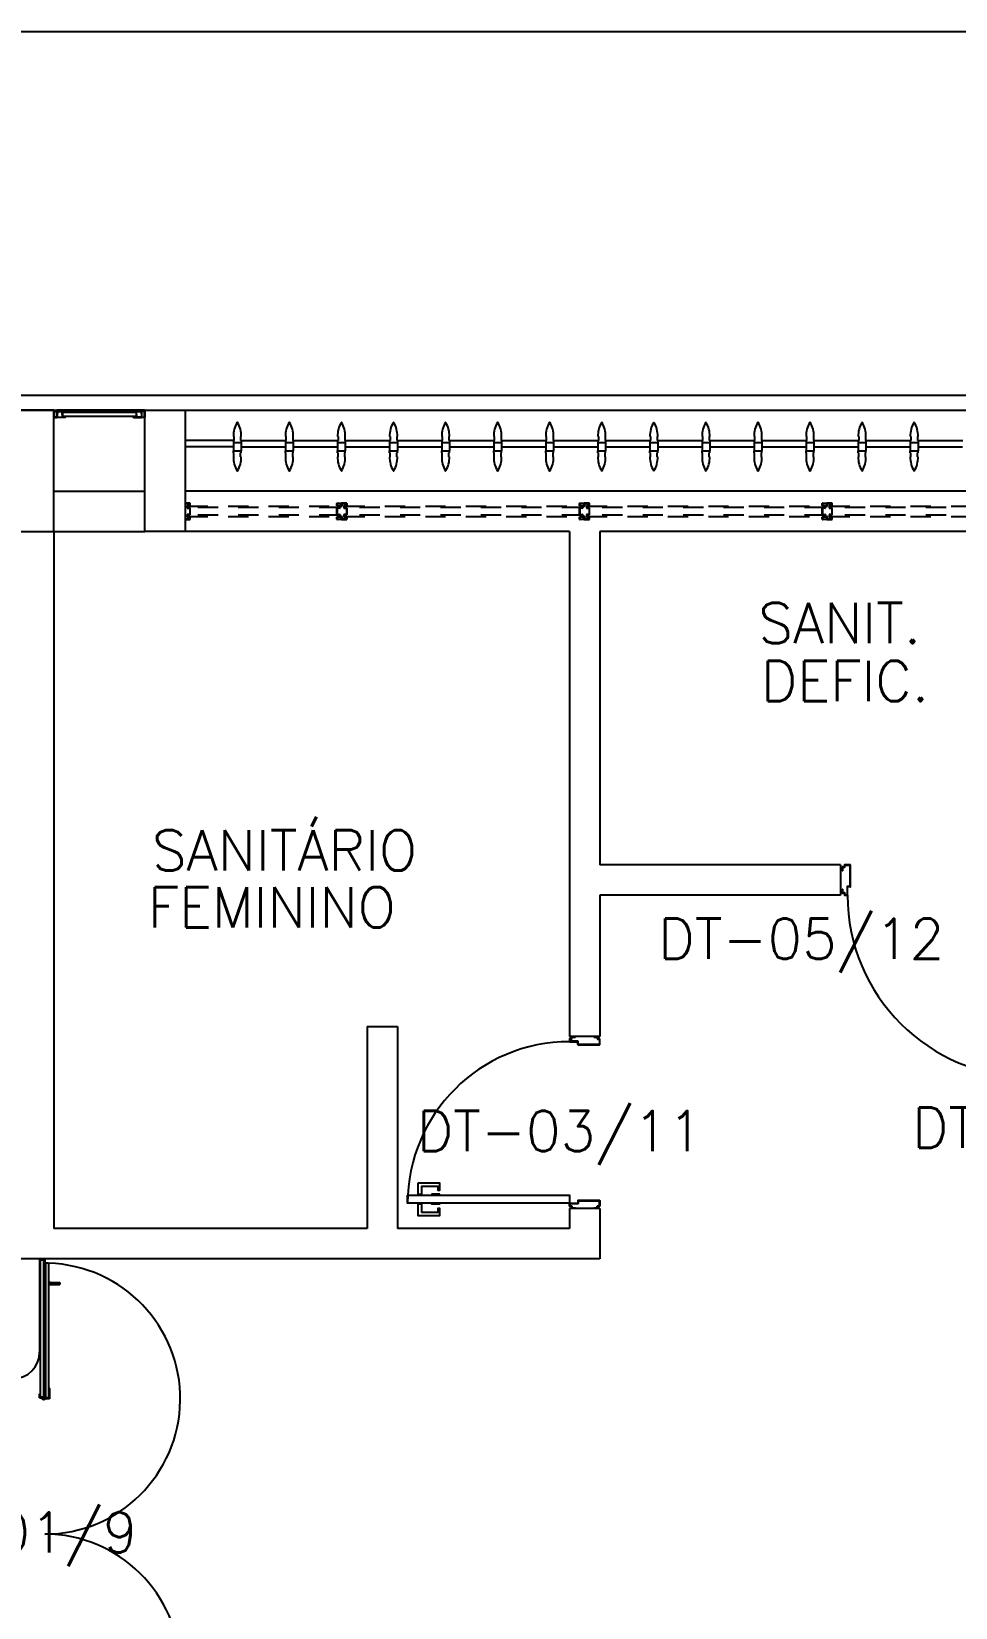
# Model space of a CAD drawing. Header units: millimetres. Extents: x 2686 to 2939, y 1294 to 1441.
# Drawn here: x 2803.56 to 2808.13, y 1342.65 to 1350.45 of the extents above; entities that cross this region are included whole.
import ezdxf

# ---------------------------------------------------------------- set-up
doc = ezdxf.new("R2010")
doc.units = ezdxf.units.MM
doc.linetypes.add('HIDDEN', pattern=[0.375, 0.25, -0.125])
for name, color, linetype in [('AR-ALV', 2, 'Continuous'), ('AR-BRISES', 1, 'Continuous'), ('AR-CALÇADA', 1, 'Continuous'), ('AR-CORRIMAO-V', 52, 'Continuous'), ('AR-ESQ', 1, 'Continuous'), ('AR-ESTC', 3, 'Continuous'), ('AR-PORTA', 1, 'Continuous'), ('AR-VIDRO', 2, 'Continuous'), ('BR-PAINEL', 1, 'Continuous'), ('BR-SUPORTE', 1, 'Continuous'), ('DT-ESQ-BAGUETE-C', 1, 'Continuous'), ('DT-ESQ-PERFIL CADEIRA-C', 2, 'Continuous'), ('DT-ESQ-PERFIL CADEIRA-V', 2, 'Continuous'), ('DT-ESQ-VENEZIANA-C', 1, 'Continuous'), ('DT-ESQ-VENEZIANA-V', 1, 'Continuous'), ('DT-ESQ-VIDRO-PROJ', 32, 'HIDDEN'), ('DT-TXTMOD', 1, 'Continuous'), ('ENDEREÇO', 2, 'Continuous'), ('ibio', 2, 'Continuous'), ('maçaneta', 1, 'Continuous'), ('montantes', 1, 'Continuous'), ('mov', 1, 'Continuous'), ('PLAT-CONG', 7, 'Continuous'), ('PM-PERFIL U-C', 2, 'Continuous'), ('PM-PUXADOR-V', 1, 'Continuous'), ('pm1', 2, 'Continuous'), ('pm2', 2, 'Continuous'), ('TEXTO', 2, 'Continuous')]:
    doc.layers.add(name, color=color, linetype=linetype)
doc.styles.add('S10', font='simplex.shx', dxfattribs={"height": 0.1})
doc.styles.add('UNB-100', font='simplex.shx', dxfattribs={"height": 0.2})
doc.styles.add('UNB1-100', font='simplex.shx', dxfattribs={"height": 0.2})

# ---------------------------------------------------------------- blocks, each defined once
blk = doc.blocks.new('EF59-P')
at = {"layer": 'DT-ESQ-VIDRO-PROJ', "ltscale": 0.1}
for points in [[(1.9625, -0.081), (1.9625, -0.075), (0.7875, -0.075), (0.7875, -0.081)], [(3.1625, -0.081), (3.1625, -0.075), (1.9875, -0.075), (1.9875, -0.081)], [(4.3625, -0.081), (4.3625, -0.075), (3.1875, -0.075), (3.1875, -0.081)], [(5.1375, -0.081), (5.1375, -0.075), (4.3875, -0.075), (4.3875, -0.081)], [(1.9625, -0.119), (1.9625, -0.125), (0.7875, -0.125), (0.7875, -0.119)], [(3.1625, -0.119), (3.1625, -0.125), (1.9875, -0.125), (1.9875, -0.119)], [(4.3625, -0.119), (4.3625, -0.125), (3.1875, -0.125), (3.1875, -0.119)], [(5.1375, -0.119), (5.1375, -0.125), (4.3875, -0.125), (4.3875, -0.119)]]:
    blk.add_lwpolyline(points, close=True, dxfattribs=at)
for points in [[(1.95, -0.1285), (1.95, -0.1385, 0.414214), (1.9515, -0.14), (1.9735, -0.14, 0.414214), (1.975, -0.1385), (1.975, -0.125), (1.9735, -0.125), (1.9735, -0.138, -0.414214), (1.973, -0.1385), (1.952, -0.1385, -0.414214), (1.9515, -0.138), (1.9515, -0.1285), (1.9645, -0.1285, 0.414214), (1.966, -0.127), (1.966, -0.117, 0.414214), (1.9645, -0.1155), (1.9515, -0.1155), (1.9515, -0.0845), (1.9645, -0.0845, 0.414214), (1.966, -0.083), (1.966, -0.073, 0.414214), (1.9645, -0.0715), (1.9515, -0.0715), (1.9515, -0.062, -0.414214), (1.952, -0.0615), (1.973, -0.0615, -0.414214), (1.9735, -0.062), (1.9735, -0.075), (1.975, -0.075), (1.975, -0.0615, 0.414214), (1.9735, -0.06), (1.9515, -0.06, 0.414214), (1.95, -0.0615), (1.95, -0.0715, 0.414214), (1.9515, -0.073), (1.9645, -0.073), (1.9645, -0.083), (1.9515, -0.083), (1.9515, -0.083, 0.414214), (1.95, -0.0845), (1.95, -0.1155, 0.414214), (1.9515, -0.117), (1.9515, -0.117), (1.9645, -0.117), (1.9645, -0.127), (1.9515, -0.127, 0.414214)], [(2, -0.1285), (2, -0.1385, -0.414214), (1.9985, -0.14), (1.9765, -0.14, -0.414214), (1.975, -0.1385), (1.975, -0.125), (1.9765, -0.125), (1.9765, -0.138, 0.414214), (1.977, -0.1385), (1.998, -0.1385, 0.414214), (1.9985, -0.138), (1.9985, -0.1285), (1.9855, -0.1285, -0.414214), (1.984, -0.127), (1.984, -0.117, -0.414214), (1.9855, -0.1155), (1.9985, -0.1155), (1.9985, -0.0845), (1.9855, -0.0845, -0.414214), (1.984, -0.083), (1.984, -0.073, -0.414214), (1.9855, -0.0715), (1.9985, -0.0715), (1.9985, -0.062, 0.414214), (1.998, -0.0615), (1.977, -0.0615, 0.414214), (1.9765, -0.062), (1.9765, -0.075), (1.975, -0.075), (1.975, -0.0615, -0.414214), (1.9765, -0.06), (1.9985, -0.06, -0.414214), (2, -0.0615), (2, -0.0715, -0.414214), (1.9985, -0.073), (1.9855, -0.073), (1.9855, -0.083), (1.9985, -0.083), (1.9985, -0.083, -0.414214), (2, -0.0845), (2, -0.1155, -0.414214), (1.9985, -0.117), (1.9985, -0.117), (1.9855, -0.117), (1.9855, -0.127), (1.9985, -0.127, -0.414214)], [(3.15, -0.1285), (3.15, -0.1385, 0.414214), (3.1515, -0.14), (3.1735, -0.14, 0.414214), (3.175, -0.1385), (3.175, -0.125), (3.1735, -0.125), (3.1735, -0.138, -0.414214), (3.173, -0.1385), (3.152, -0.1385, -0.414214), (3.1515, -0.138), (3.1515, -0.1285), (3.1645, -0.1285, 0.414214), (3.166, -0.127), (3.166, -0.117, 0.414214), (3.1645, -0.1155), (3.1515, -0.1155), (3.1515, -0.0845), (3.1645, -0.0845, 0.414214), (3.166, -0.083), (3.166, -0.073, 0.414214), (3.1645, -0.0715), (3.1515, -0.0715), (3.1515, -0.062, -0.414214), (3.152, -0.0615), (3.173, -0.0615, -0.414214), (3.1735, -0.062), (3.1735, -0.075), (3.175, -0.075), (3.175, -0.0615, 0.414214), (3.1735, -0.06), (3.1515, -0.06, 0.414214), (3.15, -0.0615), (3.15, -0.0715, 0.414214), (3.1515, -0.073), (3.1645, -0.073), (3.1645, -0.083), (3.1515, -0.083), (3.1515, -0.083, 0.414214), (3.15, -0.0845), (3.15, -0.1155, 0.414214), (3.1515, -0.117), (3.1515, -0.117), (3.1645, -0.117), (3.1645, -0.127), (3.1515, -0.127, 0.414214)], [(3.2, -0.1285), (3.2, -0.1385, -0.414214), (3.1985, -0.14), (3.1765, -0.14, -0.414214), (3.175, -0.1385), (3.175, -0.125), (3.1765, -0.125), (3.1765, -0.138, 0.414214), (3.177, -0.1385), (3.198, -0.1385, 0.414214), (3.1985, -0.138), (3.1985, -0.1285), (3.1855, -0.1285, -0.414214), (3.184, -0.127), (3.184, -0.117, -0.414214), (3.1855, -0.1155), (3.1985, -0.1155), (3.1985, -0.0845), (3.1855, -0.0845, -0.414214), (3.184, -0.083), (3.184, -0.073, -0.414214), (3.1855, -0.0715), (3.1985, -0.0715), (3.1985, -0.062, 0.414214), (3.198, -0.0615), (3.177, -0.0615, 0.414214), (3.1765, -0.062), (3.1765, -0.075), (3.175, -0.075), (3.175, -0.0615, -0.414214), (3.1765, -0.06), (3.1985, -0.06, -0.414214), (3.2, -0.0615), (3.2, -0.0715, -0.414214), (3.1985, -0.073), (3.1855, -0.073), (3.1855, -0.083), (3.1985, -0.083), (3.1985, -0.083, -0.414214), (3.2, -0.0845), (3.2, -0.1155, -0.414214), (3.1985, -0.117), (3.1985, -0.117), (3.1855, -0.117), (3.1855, -0.127), (3.1985, -0.127, -0.414214)], [(4.35, -0.1285), (4.35, -0.1385, 0.414214), (4.3515, -0.14), (4.3735, -0.14, 0.414214), (4.375, -0.1385), (4.375, -0.125), (4.3735, -0.125), (4.3735, -0.138, -0.414214), (4.373, -0.1385), (4.352, -0.1385, -0.414214), (4.3515, -0.138), (4.3515, -0.1285), (4.3645, -0.1285, 0.414214), (4.366, -0.127), (4.366, -0.117, 0.414214), (4.3645, -0.1155), (4.3515, -0.1155), (4.3515, -0.0845), (4.3645, -0.0845, 0.414214), (4.366, -0.083), (4.366, -0.073, 0.414214), (4.3645, -0.0715), (4.3515, -0.0715), (4.3515, -0.062, -0.414214), (4.352, -0.0615), (4.373, -0.0615, -0.414214), (4.3735, -0.062), (4.3735, -0.075), (4.375, -0.075), (4.375, -0.0615, 0.414214), (4.3735, -0.06), (4.3515, -0.06, 0.414214), (4.35, -0.0615), (4.35, -0.0715, 0.414214), (4.3515, -0.073), (4.3645, -0.073), (4.3645, -0.083), (4.3515, -0.083), (4.3515, -0.083, 0.414214), (4.35, -0.0845), (4.35, -0.1155, 0.414214), (4.3515, -0.117), (4.3515, -0.117), (4.3645, -0.117), (4.3645, -0.127), (4.3515, -0.127, 0.414214)], [(4.4, -0.1285), (4.4, -0.1385, -0.414214), (4.3985, -0.14), (4.3765, -0.14, -0.414214), (4.375, -0.1385), (4.375, -0.125), (4.3765, -0.125), (4.3765, -0.138, 0.414214), (4.377, -0.1385), (4.398, -0.1385, 0.414214), (4.3985, -0.138), (4.3985, -0.1285), (4.3855, -0.1285, -0.414214), (4.384, -0.127), (4.384, -0.117, -0.414214), (4.3855, -0.1155), (4.3985, -0.1155), (4.3985, -0.0845), (4.3855, -0.0845, -0.414214), (4.384, -0.083), (4.384, -0.073, -0.414214), (4.3855, -0.0715), (4.3985, -0.0715), (4.3985, -0.062, 0.414214), (4.398, -0.0615), (4.377, -0.0615, 0.414214), (4.3765, -0.062), (4.3765, -0.075), (4.375, -0.075), (4.375, -0.0615, -0.414214), (4.3765, -0.06), (4.3985, -0.06, -0.414214), (4.4, -0.0615), (4.4, -0.0715, -0.414214), (4.3985, -0.073), (4.3855, -0.073), (4.3855, -0.083), (4.3985, -0.083), (4.3985, -0.083, -0.414214), (4.4, -0.0845), (4.4, -0.1155, -0.414214), (4.3985, -0.117), (4.3985, -0.117), (4.3855, -0.117), (4.3855, -0.127), (4.3985, -0.127, -0.414214)], [(5.125, -0.1285), (5.125, -0.1385, 0.414214), (5.1265, -0.14), (5.1485, -0.14, 0.414214), (5.15, -0.1385), (5.15, -0.125), (5.1485, -0.125), (5.1485, -0.138, -0.414214), (5.148, -0.1385), (5.127, -0.1385, -0.414214), (5.1265, -0.138), (5.1265, -0.1285), (5.1395, -0.1285, 0.414214), (5.141, -0.127), (5.141, -0.117, 0.414214), (5.1395, -0.1155), (5.1265, -0.1155), (5.1265, -0.0845), (5.1395, -0.0845, 0.414214), (5.141, -0.083), (5.141, -0.073, 0.414214), (5.1395, -0.0715), (5.1265, -0.0715), (5.1265, -0.062, -0.414214), (5.127, -0.0615), (5.148, -0.0615, -0.414214), (5.1485, -0.062), (5.1485, -0.075), (5.15, -0.075), (5.15, -0.0615, 0.414214), (5.1485, -0.06), (5.1265, -0.06, 0.414214), (5.125, -0.0615), (5.125, -0.0715, 0.414214), (5.1265, -0.073), (5.1395, -0.073), (5.1395, -0.083), (5.1265, -0.083), (5.1265, -0.083, 0.414214), (5.125, -0.0845), (5.125, -0.1155, 0.414214), (5.1265, -0.117), (5.1265, -0.117), (5.1395, -0.117), (5.1395, -0.127), (5.1265, -0.127, 0.414214)]]:
    blk.add_lwpolyline(points, format="xyb", close=True, dxfattribs=at)
at = {"layer": 'DT-TXTMOD', "ltscale": 0.1, "style": 'S10', "flags": 3}
for tag, p in [('M01', (0.025, -0.28)), ('M02', (0.3253, -0.28)), ('M03', (0.627, -0.28)), ('M04', (0.9288, -0.28)), ('M05', (1.2306, -0.28)), ('M06', (1.5323, -0.28)), ('M07', (1.8341, -0.28)), ('M08', (2.1359, -0.28)), ('M09', (2.4376, -0.28)), ('M10', (2.7394, -0.28)), ('M11', (3.0412, -0.28)), ('M12', (3.3429, -0.28)), ('M13', (3.6447, -0.28)), ('M14', (3.9464, -0.28)), ('M15', (4.2482, -0.28)), ('M16', (4.55, -0.28)), ('M17', (4.8517, -0.28))]:
    blk.add_attdef(tag, p, '', height=0.1, dxfattribs=at)
blk = doc.blocks.new('PV1')
at = {"layer": 'AR-VIDRO'}
for p, q in [((0.6825, 0.02), (0.005, 0.02)), ((0.6825, 0.005), (0.005, 0.005)), ((0.0215, 0.0443), (0.0215, 0.0293)), ((0.0215, 0.0443), (0.6875, 0.0443)), ((0.0215, 0.0293), (0.6875, 0.0293)), ((2.7035, 0.0443), (2.0375, 0.0443)), ((2.7035, 0.0293), (2.0375, 0.0293)), ((2.0425, 0.02), (2.72, 0.02)), ((2.0425, 0.005), (2.72, 0.005)), ((2.7035, 0.0443), (2.7035, 0.0293))]:
    blk.add_line(p, q, dxfattribs=at)
at = {"layer": 'maçaneta'}
for p, q in [((0.1165, 0.0993), (0.1265, 0.0993)), ((0.1165, 0.0493), (0.1165, 0.0993)), ((0.1265, 0.0493), (0.1265, 0.0993)), ((2.5985, 0.0493), (2.5985, 0.0993)), ((2.6085, 0.0993), (2.5985, 0.0993)), ((2.6085, 0.0493), (2.6085, 0.0993)), ((0.1115, 0.0443), (0.1115, 0.0493)), ((0.1115, 0.0493), (0.1315, 0.0493)), ((0.1315, 0.0443), (0.1315, 0.0493)), ((2.6135, 0.0493), (2.5935, 0.0493)), ((2.5935, 0.0443), (2.5935, 0.0493)), ((2.6135, 0.0443), (2.6135, 0.0493))]:
    blk.add_line(p, q, dxfattribs=at)
at = {"layer": 'montantes'}
for p, q in [((0, 0), (0, 0.025)), ((0, 0.025), (0.02, 0.025)), ((0, 0), (0.02, 0)), ((0.005, 0.005), (0.005, 0.02)), ((0.02, 0.02), (0.02, 0.025)), ((0.02, 0), (0.02, 0.005)), ((0.6425, 0.0493), (0.6925, 0.0493)), ((0.6425, 0.025), (0.6925, 0.025)), ((0.6875, 0.025), (0.6675, 0.025)), ((0.6675, 0.02), (0.6675, 0.025)), ((0.6675, 0), (0.6675, 0.005)), ((0.6875, 0), (0.6675, 0)), ((0.6825, 0.005), (0.6825, 0.02)), ((0.6875, 0.0443), (0.6875, 0.0293)), ((0.6875, 0), (0.6875, 0.025)), ((0.6925, 0.0493), (0.6925, 0.025)), ((2.0325, 0.0493), (2.0325, 0.025)), ((2.0825, 0.0493), (2.0325, 0.0493)), ((2.0825, 0.025), (2.0325, 0.025)), ((2.0375, 0.0443), (2.0375, 0.0293)), ((2.0375, 0.025), (2.0575, 0.025)), ((2.0375, 0), (2.0375, 0.025)), ((2.0375, 0), (2.0575, 0)), ((2.0425, 0.005), (2.0425, 0.02)), ((2.0575, 0.02), (2.0575, 0.025)), ((2.0575, 0), (2.0575, 0.005)), ((2.705, 0.02), (2.705, 0.025)), ((2.725, 0.025), (2.705, 0.025)), ((2.705, 0), (2.705, 0.005)), ((2.725, 0), (2.705, 0)), ((2.72, 0.005), (2.72, 0.02)), ((2.725, 0), (2.725, 0.025))]:
    blk.add_line(p, q, dxfattribs=at)
for centre in [(0.6925, 0.02), (2.0325, 0.02)]:
    blk.add_circle(centre, 0.005, dxfattribs=at)
for centre, start, end in [((0.6425, 0.0443), 90, 180), ((0.6425, 0.03), 180, 270), ((2.0825, 0.0443), 0, 90), ((2.0825, 0.03), 270, 0)]:
    blk.add_arc(centre, 0.005, start, end, dxfattribs=at)
at = {"layer": 'mov'}
for centre, start, end in [((0.692, 0.025), 0, 178.35472), ((2.033, 0.025), 1.64528, 180)]:
    blk.add_arc(centre, 0.6705, start, end, dxfattribs=at)
blk = doc.blocks.new('BR-MODULO8')
at = {"layer": 'BR-PAINEL'}
for p, q in [((-4.9117, 0.27), (-4.9092, 0.27)), ((-4.9117, 0.25), (-4.9117, 0.24)), ((-4.9117, 0.25), (-4.9092, 0.25)), ((-4.9117, 0.24), (-4.8733, 0.24)), ((-4.9117, 0.24), (-4.9117, 0.2)), ((-4.9092, 0.27), (-4.9092, 0.25)), ((-4.8758, 0.27), (-4.8758, 0.25)), ((-4.8733, 0.27), (-4.8758, 0.27)), ((-4.8733, 0.25), (-4.8758, 0.25)), ((-4.8733, 0.25), (-4.8733, 0.24)), ((-4.8733, 0.24), (-4.8733, 0.2)), ((-4.6542, 0.27), (-4.6517, 0.27)), ((-4.6542, 0.25), (-4.6542, 0.24)), ((-4.6542, 0.25), (-4.6517, 0.25)), ((-4.6542, 0.24), (-4.6158, 0.24)), ((-4.6542, 0.24), (-4.6542, 0.2)), ((-4.6517, 0.27), (-4.6517, 0.25)), ((-4.6183, 0.27), (-4.6183, 0.25)), ((-4.6158, 0.27), (-4.6183, 0.27)), ((-4.6158, 0.25), (-4.6183, 0.25)), ((-4.6158, 0.25), (-4.6158, 0.24)), ((-4.6158, 0.24), (-4.6158, 0.2)), ((-4.3967, 0.27), (-4.3942, 0.27)), ((-4.3967, 0.25), (-4.3967, 0.24)), ((-4.3967, 0.25), (-4.3942, 0.25)), ((-4.3967, 0.24), (-4.3583, 0.24)), ((-4.3967, 0.24), (-4.3967, 0.2)), ((-4.3942, 0.27), (-4.3942, 0.25)), ((-4.3608, 0.27), (-4.3608, 0.25)), ((-4.3583, 0.27), (-4.3608, 0.27)), ((-4.3583, 0.25), (-4.3608, 0.25)), ((-4.3583, 0.25), (-4.3583, 0.24)), ((-4.3583, 0.24), (-4.3583, 0.2)), ((-4.1392, 0.27), (-4.1367, 0.27)), ((-4.1392, 0.25), (-4.1392, 0.24)), ((-4.1392, 0.25), (-4.1367, 0.25)), ((-4.1392, 0.24), (-4.1008, 0.24)), ((-4.1392, 0.24), (-4.1392, 0.2)), ((-4.1367, 0.27), (-4.1367, 0.25)), ((-4.1033, 0.27), (-4.1033, 0.25)), ((-4.1008, 0.27), (-4.1033, 0.27)), ((-4.1008, 0.25), (-4.1033, 0.25)), ((-4.1008, 0.25), (-4.1008, 0.24)), ((-4.1008, 0.24), (-4.1008, 0.2)), ((-3.8817, 0.27), (-3.8792, 0.27)), ((-3.8817, 0.25), (-3.8817, 0.24)), ((-3.8817, 0.25), (-3.8792, 0.25)), ((-3.8817, 0.24), (-3.8433, 0.24)), ((-3.8817, 0.24), (-3.8817, 0.2)), ((-3.8792, 0.27), (-3.8792, 0.25)), ((-3.8458, 0.27), (-3.8458, 0.25)), ((-3.8433, 0.27), (-3.8458, 0.27)), ((-3.8433, 0.25), (-3.8458, 0.25)), ((-3.8433, 0.25), (-3.8433, 0.24)), ((-3.8433, 0.24), (-3.8433, 0.2)), ((-3.6242, 0.27), (-3.6217, 0.27)), ((-3.6242, 0.25), (-3.6242, 0.24)), ((-3.6242, 0.25), (-3.6217, 0.25)), ((-3.6242, 0.24), (-3.5858, 0.24)), ((-3.6242, 0.24), (-3.6242, 0.2)), ((-3.6217, 0.27), (-3.6217, 0.25)), ((-3.5883, 0.27), (-3.5883, 0.25)), ((-3.5858, 0.27), (-3.5883, 0.27)), ((-3.5858, 0.25), (-3.5883, 0.25)), ((-3.5858, 0.25), (-3.5858, 0.24)), ((-3.5858, 0.24), (-3.5858, 0.2)), ((-3.3667, 0.27), (-3.3642, 0.27)), ((-3.3667, 0.25), (-3.3667, 0.24)), ((-3.3667, 0.25), (-3.3642, 0.25)), ((-3.3667, 0.24), (-3.3283, 0.24)), ((-3.3667, 0.24), (-3.3667, 0.2)), ((-3.3642, 0.27), (-3.3642, 0.25)), ((-3.3308, 0.27), (-3.3308, 0.25)), ((-3.3283, 0.27), (-3.3308, 0.27)), ((-3.3283, 0.25), (-3.3308, 0.25)), ((-3.3283, 0.25), (-3.3283, 0.24)), ((-3.3283, 0.24), (-3.3283, 0.2)), ((-3.1092, 0.27), (-3.1067, 0.27)), ((-3.1092, 0.25), (-3.1092, 0.24)), ((-3.1092, 0.25), (-3.1067, 0.25)), ((-3.1092, 0.24), (-3.0708, 0.24)), ((-3.1092, 0.24), (-3.1092, 0.2)), ((-3.1067, 0.27), (-3.1067, 0.25)), ((-3.0733, 0.27), (-3.0733, 0.25)), ((-3.0708, 0.27), (-3.0733, 0.27)), ((-3.0708, 0.25), (-3.0733, 0.25)), ((-3.0708, 0.25), (-3.0708, 0.24)), ((-3.0708, 0.24), (-3.0708, 0.2)), ((-2.8517, 0.27), (-2.8492, 0.27)), ((-2.8517, 0.25), (-2.8517, 0.24)), ((-2.8517, 0.25), (-2.8492, 0.25)), ((-2.8517, 0.24), (-2.8133, 0.24)), ((-2.8517, 0.24), (-2.8517, 0.2)), ((-2.8492, 0.27), (-2.8492, 0.25)), ((-2.8158, 0.27), (-2.8158, 0.25)), ((-2.8133, 0.27), (-2.8158, 0.27)), ((-2.8133, 0.25), (-2.8158, 0.25)), ((-2.8133, 0.25), (-2.8133, 0.24)), ((-2.8133, 0.24), (-2.8133, 0.2)), ((-2.5942, 0.27), (-2.5917, 0.27)), ((-2.5942, 0.25), (-2.5942, 0.24)), ((-2.5942, 0.25), (-2.5917, 0.25)), ((-2.5942, 0.24), (-2.5558, 0.24)), ((-2.5942, 0.24), (-2.5942, 0.2)), ((-2.5917, 0.27), (-2.5917, 0.25)), ((-2.5583, 0.27), (-2.5583, 0.25)), ((-2.5558, 0.27), (-2.5583, 0.27)), ((-2.5558, 0.25), (-2.5583, 0.25)), ((-2.5558, 0.25), (-2.5558, 0.24)), ((-2.5558, 0.24), (-2.5558, 0.2)), ((-2.3367, 0.27), (-2.3342, 0.27)), ((-2.3367, 0.25), (-2.3367, 0.24)), ((-2.3367, 0.25), (-2.3342, 0.25)), ((-2.3367, 0.24), (-2.2983, 0.24)), ((-2.3367, 0.24), (-2.3367, 0.2)), ((-2.3342, 0.27), (-2.3342, 0.25)), ((-2.3008, 0.27), (-2.3008, 0.25)), ((-2.2983, 0.27), (-2.3008, 0.27)), ((-2.2983, 0.25), (-2.3008, 0.25)), ((-2.2983, 0.25), (-2.2983, 0.24)), ((-2.2983, 0.24), (-2.2983, 0.2)), ((-2.0792, 0.27), (-2.0767, 0.27)), ((-2.0792, 0.25), (-2.0792, 0.24)), ((-2.0792, 0.25), (-2.0767, 0.25)), ((-2.0792, 0.24), (-2.0408, 0.24)), ((-2.0792, 0.24), (-2.0792, 0.2)), ((-2.0767, 0.27), (-2.0767, 0.25)), ((-2.0433, 0.27), (-2.0433, 0.25)), ((-2.0408, 0.27), (-2.0433, 0.27)), ((-2.0408, 0.25), (-2.0433, 0.25)), ((-2.0408, 0.25), (-2.0408, 0.24)), ((-2.0408, 0.24), (-2.0408, 0.2)), ((-1.8217, 0.27), (-1.8192, 0.27)), ((-1.8217, 0.25), (-1.8217, 0.24)), ((-1.8217, 0.25), (-1.8192, 0.25)), ((-1.8217, 0.24), (-1.7833, 0.24)), ((-1.8217, 0.24), (-1.8217, 0.2)), ((-1.8192, 0.27), (-1.8192, 0.25)), ((-1.7858, 0.27), (-1.7858, 0.25)), ((-1.7833, 0.27), (-1.7858, 0.27)), ((-1.7833, 0.25), (-1.7858, 0.25)), ((-1.7833, 0.25), (-1.7833, 0.24)), ((-1.7833, 0.24), (-1.7833, 0.2)), ((-1.5642, 0.27), (-1.5617, 0.27)), ((-1.5642, 0.25), (-1.5642, 0.24)), ((-1.5642, 0.25), (-1.5617, 0.25)), ((-1.5642, 0.24), (-1.5258, 0.24)), ((-1.5642, 0.24), (-1.5642, 0.2)), ((-1.5617, 0.27), (-1.5617, 0.25)), ((-1.5283, 0.27), (-1.5283, 0.25)), ((-1.5258, 0.27), (-1.5283, 0.27)), ((-1.5258, 0.25), (-1.5283, 0.25)), ((-1.5258, 0.25), (-1.5258, 0.24)), ((-1.5258, 0.24), (-1.5258, 0.2)), ((-4.9117, 0.2), (-4.8733, 0.2)), ((-4.9117, 0.19), (-4.9117, 0.2)), ((-4.9117, 0.19), (-4.9092, 0.19)), ((-4.9117, 0.17), (-4.9092, 0.17)), ((-4.9092, 0.17), (-4.9092, 0.19)), ((-4.8733, 0.19), (-4.8758, 0.19)), ((-4.8758, 0.17), (-4.8758, 0.19)), ((-4.8733, 0.17), (-4.8758, 0.17)), ((-4.8733, 0.19), (-4.8733, 0.2)), ((-4.6542, 0.2), (-4.6158, 0.2)), ((-4.6542, 0.19), (-4.6542, 0.2)), ((-4.6542, 0.19), (-4.6517, 0.19)), ((-4.6542, 0.17), (-4.6517, 0.17)), ((-4.6517, 0.17), (-4.6517, 0.19)), ((-4.6158, 0.19), (-4.6183, 0.19)), ((-4.6183, 0.17), (-4.6183, 0.19)), ((-4.6158, 0.17), (-4.6183, 0.17)), ((-4.6158, 0.19), (-4.6158, 0.2)), ((-4.3967, 0.2), (-4.3583, 0.2)), ((-4.3967, 0.19), (-4.3967, 0.2)), ((-4.3967, 0.19), (-4.3942, 0.19)), ((-4.3967, 0.17), (-4.3942, 0.17)), ((-4.3942, 0.17), (-4.3942, 0.19)), ((-4.3583, 0.19), (-4.3608, 0.19)), ((-4.3608, 0.17), (-4.3608, 0.19)), ((-4.3583, 0.17), (-4.3608, 0.17)), ((-4.3583, 0.19), (-4.3583, 0.2)), ((-4.1392, 0.2), (-4.1008, 0.2)), ((-4.1392, 0.19), (-4.1392, 0.2)), ((-4.1392, 0.19), (-4.1367, 0.19)), ((-4.1392, 0.17), (-4.1367, 0.17)), ((-4.1367, 0.17), (-4.1367, 0.19)), ((-4.1008, 0.19), (-4.1033, 0.19)), ((-4.1033, 0.17), (-4.1033, 0.19)), ((-4.1008, 0.17), (-4.1033, 0.17)), ((-4.1008, 0.19), (-4.1008, 0.2)), ((-3.8817, 0.2), (-3.8433, 0.2)), ((-3.8817, 0.19), (-3.8817, 0.2)), ((-3.8817, 0.19), (-3.8792, 0.19)), ((-3.8817, 0.17), (-3.8792, 0.17)), ((-3.8792, 0.17), (-3.8792, 0.19)), ((-3.8433, 0.19), (-3.8458, 0.19)), ((-3.8458, 0.17), (-3.8458, 0.19)), ((-3.8433, 0.17), (-3.8458, 0.17)), ((-3.8433, 0.19), (-3.8433, 0.2)), ((-3.6242, 0.2), (-3.5858, 0.2)), ((-3.6242, 0.19), (-3.6242, 0.2)), ((-3.6242, 0.19), (-3.6217, 0.19)), ((-3.6242, 0.17), (-3.6217, 0.17)), ((-3.6217, 0.17), (-3.6217, 0.19)), ((-3.5858, 0.19), (-3.5883, 0.19)), ((-3.5883, 0.17), (-3.5883, 0.19)), ((-3.5858, 0.17), (-3.5883, 0.17)), ((-3.5858, 0.19), (-3.5858, 0.2)), ((-3.3667, 0.2), (-3.3283, 0.2)), ((-3.3667, 0.19), (-3.3667, 0.2)), ((-3.3667, 0.19), (-3.3642, 0.19)), ((-3.3667, 0.17), (-3.3642, 0.17)), ((-3.3642, 0.17), (-3.3642, 0.19)), ((-3.3283, 0.19), (-3.3308, 0.19)), ((-3.3308, 0.17), (-3.3308, 0.19)), ((-3.3283, 0.17), (-3.3308, 0.17)), ((-3.3283, 0.19), (-3.3283, 0.2)), ((-3.1092, 0.2), (-3.0708, 0.2)), ((-3.1092, 0.19), (-3.1092, 0.2)), ((-3.1092, 0.19), (-3.1067, 0.19)), ((-3.1092, 0.17), (-3.1067, 0.17)), ((-3.1067, 0.17), (-3.1067, 0.19)), ((-3.0708, 0.19), (-3.0733, 0.19)), ((-3.0733, 0.17), (-3.0733, 0.19)), ((-3.0708, 0.17), (-3.0733, 0.17)), ((-3.0708, 0.19), (-3.0708, 0.2)), ((-2.8517, 0.2), (-2.8133, 0.2)), ((-2.8517, 0.19), (-2.8517, 0.2)), ((-2.8517, 0.19), (-2.8492, 0.19)), ((-2.8517, 0.17), (-2.8492, 0.17)), ((-2.8492, 0.17), (-2.8492, 0.19)), ((-2.8133, 0.19), (-2.8158, 0.19)), ((-2.8158, 0.17), (-2.8158, 0.19)), ((-2.8133, 0.17), (-2.8158, 0.17)), ((-2.8133, 0.19), (-2.8133, 0.2)), ((-2.5942, 0.2), (-2.5558, 0.2)), ((-2.5942, 0.19), (-2.5942, 0.2)), ((-2.5942, 0.19), (-2.5917, 0.19)), ((-2.5942, 0.17), (-2.5917, 0.17)), ((-2.5917, 0.17), (-2.5917, 0.19)), ((-2.5558, 0.19), (-2.5583, 0.19)), ((-2.5583, 0.17), (-2.5583, 0.19)), ((-2.5558, 0.17), (-2.5583, 0.17)), ((-2.5558, 0.19), (-2.5558, 0.2)), ((-2.3367, 0.2), (-2.2983, 0.2)), ((-2.3367, 0.19), (-2.3367, 0.2)), ((-2.3367, 0.19), (-2.3342, 0.19)), ((-2.3367, 0.17), (-2.3342, 0.17)), ((-2.3342, 0.17), (-2.3342, 0.19)), ((-2.2983, 0.19), (-2.3008, 0.19)), ((-2.3008, 0.17), (-2.3008, 0.19)), ((-2.2983, 0.17), (-2.3008, 0.17)), ((-2.2983, 0.19), (-2.2983, 0.2)), ((-2.0792, 0.2), (-2.0408, 0.2)), ((-2.0792, 0.19), (-2.0792, 0.2)), ((-2.0792, 0.19), (-2.0767, 0.19)), ((-2.0792, 0.17), (-2.0767, 0.17)), ((-2.0767, 0.17), (-2.0767, 0.19)), ((-2.0408, 0.19), (-2.0433, 0.19)), ((-2.0433, 0.17), (-2.0433, 0.19)), ((-2.0408, 0.17), (-2.0433, 0.17)), ((-2.0408, 0.19), (-2.0408, 0.2)), ((-1.8217, 0.2), (-1.7833, 0.2)), ((-1.8217, 0.19), (-1.8217, 0.2)), ((-1.8217, 0.19), (-1.8192, 0.19)), ((-1.8217, 0.17), (-1.8192, 0.17)), ((-1.8192, 0.17), (-1.8192, 0.19)), ((-1.7833, 0.19), (-1.7858, 0.19)), ((-1.7858, 0.17), (-1.7858, 0.19)), ((-1.7833, 0.17), (-1.7858, 0.17)), ((-1.7833, 0.19), (-1.7833, 0.2)), ((-1.5642, 0.2), (-1.5258, 0.2)), ((-1.5642, 0.19), (-1.5642, 0.2)), ((-1.5642, 0.19), (-1.5617, 0.19)), ((-1.5642, 0.17), (-1.5617, 0.17)), ((-1.5617, 0.17), (-1.5617, 0.19)), ((-1.5258, 0.19), (-1.5283, 0.19)), ((-1.5283, 0.17), (-1.5283, 0.19)), ((-1.5258, 0.17), (-1.5283, 0.17)), ((-1.5258, 0.19), (-1.5258, 0.2))]:
    blk.add_line(p, q, dxfattribs=at)
for centre, radius, start, end in [((-4.7867, 0.2739), 0.1251, 148.47206, 181.77204), ((-4.8925, 0.3387), 0.001, 37.1012, 142.8988), ((-4.9983, 0.2739), 0.1251, 358.22796, 31.52794), ((-4.5292, 0.2739), 0.1251, 148.47206, 181.77204), ((-4.635, 0.3387), 0.001, 37.1012, 142.8988), ((-4.7408, 0.2739), 0.1251, 358.22796, 31.52794), ((-4.2717, 0.2739), 0.1251, 148.47206, 181.77204), ((-4.3775, 0.3387), 0.001, 37.1012, 142.8988), ((-4.4833, 0.2739), 0.1251, 358.22796, 31.52794), ((-4.0142, 0.2739), 0.1251, 148.47206, 181.77204), ((-4.12, 0.3387), 0.001, 37.1012, 142.8988), ((-4.2258, 0.2739), 0.1251, 358.22796, 31.52794), ((-3.7567, 0.2739), 0.1251, 148.47206, 181.77204), ((-3.8625, 0.3387), 0.001, 37.1012, 142.8988), ((-3.9683, 0.2739), 0.1251, 358.22796, 31.52794), ((-3.4992, 0.2739), 0.1251, 148.47206, 181.77204), ((-3.605, 0.3387), 0.001, 37.1012, 142.8988), ((-3.7108, 0.2739), 0.1251, 358.22796, 31.52794), ((-3.2417, 0.2739), 0.1251, 148.47206, 181.77204), ((-3.3475, 0.3387), 0.001, 37.1012, 142.8988), ((-3.4533, 0.2739), 0.1251, 358.22796, 31.52794), ((-2.9842, 0.2739), 0.1251, 148.47206, 181.77204), ((-3.09, 0.3387), 0.001, 37.1012, 142.8988), ((-3.1958, 0.2739), 0.1251, 358.22796, 31.52794), ((-2.7267, 0.2739), 0.1251, 148.47206, 181.77204), ((-2.8325, 0.3387), 0.001, 37.1012, 142.8988), ((-2.9383, 0.2739), 0.1251, 358.22796, 31.52794), ((-2.4692, 0.2739), 0.1251, 148.47206, 181.77204), ((-2.575, 0.3387), 0.001, 37.1012, 142.8988), ((-2.6808, 0.2739), 0.1251, 358.22796, 31.52794), ((-2.2117, 0.2739), 0.1251, 148.47206, 181.77204), ((-2.3175, 0.3387), 0.001, 37.1012, 142.8988), ((-2.4233, 0.2739), 0.1251, 358.22796, 31.52794), ((-1.9542, 0.2739), 0.1251, 148.47206, 181.77204), ((-2.06, 0.3387), 0.001, 37.1012, 142.8988), ((-2.1658, 0.2739), 0.1251, 358.22796, 31.52794), ((-1.6967, 0.2739), 0.1251, 148.47206, 181.77204), ((-1.8025, 0.3387), 0.001, 37.1012, 142.8988), ((-1.9083, 0.2739), 0.1251, 358.22796, 31.52794), ((-1.4392, 0.2739), 0.1251, 148.47206, 181.77204), ((-1.545, 0.3387), 0.001, 37.1012, 142.8988), ((-1.6508, 0.2739), 0.1251, 358.22796, 31.52794), ((-4.7867, 0.1661), 0.1251, 178.22796, 211.52794), ((-4.9983, 0.1661), 0.1251, 328.47206, 1.77204), ((-4.5292, 0.1661), 0.1251, 178.22796, 211.52794), ((-4.7408, 0.1661), 0.1251, 328.47206, 1.77204), ((-4.2717, 0.1661), 0.1251, 178.22796, 211.52794), ((-4.4833, 0.1661), 0.1251, 328.47206, 1.77204), ((-4.0142, 0.1661), 0.1251, 178.22796, 211.52794), ((-4.2258, 0.1661), 0.1251, 328.47206, 1.77204), ((-3.7567, 0.1661), 0.1251, 178.22796, 211.52794), ((-3.9683, 0.1661), 0.1251, 328.47206, 1.77204), ((-3.4992, 0.1661), 0.1251, 178.22796, 211.52794), ((-3.7108, 0.1661), 0.1251, 328.47206, 1.77204), ((-3.2417, 0.1661), 0.1251, 178.22796, 211.52794), ((-3.4533, 0.1661), 0.1251, 328.47206, 1.77204), ((-2.9842, 0.1661), 0.1251, 178.22796, 211.52794), ((-3.1958, 0.1661), 0.1251, 328.47206, 1.77204), ((-2.7267, 0.1661), 0.1251, 178.22796, 211.52794), ((-2.9383, 0.1661), 0.1251, 328.47206, 1.77204), ((-2.4692, 0.1661), 0.1251, 178.22796, 211.52794), ((-2.6808, 0.1661), 0.1251, 328.47206, 1.77204), ((-2.2117, 0.1661), 0.1251, 178.22796, 211.52794), ((-2.4233, 0.1661), 0.1251, 328.47206, 1.77204), ((-1.9542, 0.1661), 0.1251, 178.22796, 211.52794), ((-2.1658, 0.1661), 0.1251, 328.47206, 1.77204), ((-1.6967, 0.1661), 0.1251, 178.22796, 211.52794), ((-1.9083, 0.1661), 0.1251, 328.47206, 1.77204), ((-1.4392, 0.1661), 0.1251, 178.22796, 211.52794), ((-1.6508, 0.1661), 0.1251, 328.47206, 1.77204), ((-4.8925, 0.1013), 0.001, 217.1012, 322.8988), ((-4.635, 0.1013), 0.001, 217.1012, 322.8988), ((-4.3775, 0.1013), 0.001, 217.1012, 322.8988), ((-4.12, 0.1013), 0.001, 217.1012, 322.8988), ((-3.8625, 0.1013), 0.001, 217.1012, 322.8988), ((-3.605, 0.1013), 0.001, 217.1012, 322.8988), ((-3.3475, 0.1013), 0.001, 217.1012, 322.8988), ((-3.09, 0.1013), 0.001, 217.1012, 322.8988), ((-2.8325, 0.1013), 0.001, 217.1012, 322.8988), ((-2.575, 0.1013), 0.001, 217.1012, 322.8988), ((-2.3175, 0.1013), 0.001, 217.1012, 322.8988), ((-2.06, 0.1013), 0.001, 217.1012, 322.8988), ((-1.8025, 0.1013), 0.001, 217.1012, 322.8988), ((-1.545, 0.1013), 0.001, 217.1012, 322.8988)]:
    blk.add_arc(centre, radius, start, end, dxfattribs=at)
at = {"layer": 'BR-SUPORTE'}
for p, q in [((-4.9117, 0.25), (-5.15, 0.25)), ((-4.8733, 0.25), (-4.6517, 0.25)), ((-4.6158, 0.25), (-4.3942, 0.25)), ((-4.3583, 0.25), (-4.1367, 0.25)), ((-4.1008, 0.25), (-3.8792, 0.25)), ((-3.8433, 0.25), (-3.6217, 0.25)), ((-3.5858, 0.25), (-3.3642, 0.25)), ((-3.3283, 0.25), (-3.1067, 0.25)), ((-3.0708, 0.25), (-2.8492, 0.25)), ((-2.8133, 0.25), (-2.5917, 0.25)), ((-2.5558, 0.25), (-2.3342, 0.25)), ((-2.2983, 0.25), (-2.0767, 0.25)), ((-2.0408, 0.25), (-1.8192, 0.25)), ((-1.7833, 0.25), (-1.5617, 0.25)), ((-1.5258, 0.25), (-1.3042, 0.25)), ((-4.9117, 0.22), (-5.15, 0.22)), ((-4.8733, 0.22), (-4.6542, 0.22)), ((-4.6158, 0.22), (-4.3967, 0.22)), ((-4.3583, 0.22), (-4.1392, 0.22)), ((-4.1008, 0.22), (-3.8817, 0.22)), ((-3.8433, 0.22), (-3.6242, 0.22)), ((-3.5858, 0.22), (-3.3667, 0.22)), ((-3.3283, 0.22), (-3.1092, 0.22)), ((-3.0708, 0.22), (-2.8517, 0.22)), ((-2.8133, 0.22), (-2.5942, 0.22)), ((-2.5558, 0.22), (-2.3367, 0.22)), ((-2.2983, 0.22), (-2.0792, 0.22)), ((-2.0408, 0.22), (-1.8217, 0.22)), ((-1.7833, 0.22), (-1.5642, 0.22)), ((-1.5258, 0.22), (-1.3067, 0.22))]:
    blk.add_line(p, q, dxfattribs=at)
blk = doc.blocks.new('EF01C-P')
at = {"layer": 'DT-ESQ-BAGUETE-C', "ltscale": 0.1}
for points in [[(0.0015, 0.035), (0.015, 0.035), (0.015, 0.0335), (0.0015, 0.0335), (0.0015, 0.005), (0.015, 0.005), (0.015, 0.0035), (0.0015, 0.0035, -0.414214), (0, 0.005), (0, 0.0335, -0.414214)], [(0.4485, 0.035), (0.435, 0.035), (0.435, 0.0335), (0.4485, 0.0335), (0.4485, 0.005), (0.435, 0.005), (0.435, 0.0035), (0.4485, 0.0035, 0.414214), (0.45, 0.005), (0.45, 0.0335, 0.414214)]]:
    blk.add_lwpolyline(points, format="xyb", close=True, dxfattribs=at)
at = {"layer": 'DT-ESQ-PERFIL CADEIRA-C', "ltscale": 0.1}
for points in [[(0.01, 0.0015), (0.01, 0.003), (0.0015, 0.003, 1), (0.0015, 0), (0.015, 0, 0.414214), (0.0165, 0.0015), (0.0165, 0.0335), (0.043, 0.0335)], [(0.043, 0.0065), (0.018, 0.0065), (0.018, 0.0165), (0.0165, 0.0165), (0.0165, 0.0065, 0.414214), (0.018, 0.005), (0.043, 0.005), (0.0565, 0.005, 1), (0.0565, 0.008), (0.043, 0.008), (0.043, 0.02), (0.043, 0.032), (0.0565, 0.032, 1), (0.0565, 0.035), (0.043, 0.035), (0.0165, 0.035, 0.414214), (0.015, 0.0335), (0.015, 0.0015), (0.0015, 0.0015)], [(0.0415, 0.02), (0.0415, 0.032, -0.414214), (0.043, 0.0335), (0.0565, 0.0335)], [(0.0415, 0.02), (0.0415, 0.008, 0.414214), (0.043, 0.0065), (0.0565, 0.0065)], [(0.407, 0.0065), (0.432, 0.0065), (0.432, 0.0165), (0.4335, 0.0165), (0.4335, 0.0065, -0.414214), (0.432, 0.005), (0.407, 0.005), (0.3935, 0.005, -1), (0.3935, 0.008), (0.407, 0.008), (0.407, 0.02), (0.407, 0.032), (0.3935, 0.032, -1), (0.3935, 0.035), (0.407, 0.035), (0.4335, 0.035, -0.414214), (0.435, 0.0335), (0.435, 0.0015), (0.4485, 0.0015)], [(0.4085, 0.02), (0.4085, 0.032, 0.414214), (0.407, 0.0335), (0.3935, 0.0335)], [(0.4085, 0.02), (0.4085, 0.008, -0.414214), (0.407, 0.0065), (0.3935, 0.0065)], [(0.44, 0.0015), (0.44, 0.003), (0.4485, 0.003, -1), (0.4485, 0), (0.435, 0, -0.414214), (0.4335, 0.0015), (0.4335, 0.0335), (0.407, 0.0335)]]:
    blk.add_lwpolyline(points, format="xyb", dxfattribs=at)
at = {"layer": 'DT-ESQ-PERFIL CADEIRA-V', "ltscale": 0.1}
blk.add_line((0.015, 0), (0.435, 0), dxfattribs=at)
at = {"layer": 'DT-ESQ-VENEZIANA-C', "ltscale": 0.1}
for p, q in [((0.043, 0.0105), (0.407, 0.0105)), ((0.043, 0.009), (0.407, 0.009))]:
    blk.add_line(p, q, dxfattribs=at)
at = {"layer": 'DT-ESQ-VENEZIANA-V', "ltscale": 0.1}
blk.add_line((0.043, 0.031), (0.407, 0.031), dxfattribs=at)
at = {"layer": 'DT-TXTMOD', "ltscale": 0.1, "style": 'S10', "flags": 3}
blk.add_attdef('EF01C', (0.0208, -0.14), '', height=0.1, dxfattribs=at)
blk = doc.blocks.new('PM3')
at = {"layer": 'maçaneta'}
for points in [[(0.02, 0.825), (-0.035, 0.825), (-0.035, 0.715), (0, 0.715), (0, 0.725), (-0.02, 0.725), (-0.02, 0.8035, -0.414214), (-0.0185, 0.805), (0.02, 0.805)], [(0.125, 0.825), (0.07, 0.825), (0.07, 0.805), (0.1085, 0.805, -0.414214), (0.11, 0.8035), (0.11, 0.725), (0.09, 0.725), (0.09, 0.715), (0.125, 0.715)]]:
    blk.add_lwpolyline(points, format="xyb", close=True, dxfattribs=at)
for points in [[(0.02, 0.715), (0.02, 0.755), (0.025, 0.755), (0.025, 0.715)], [(0.07, 0.715), (0.07, 0.755), (0.065, 0.755), (0.065, 0.715)]]:
    blk.add_lwpolyline(points, close=True, dxfattribs=at)
at = {"layer": 'mov'}
blk.add_arc((0.025, 0.075), 0.8, 0, 90, dxfattribs=at)
at = {"layer": 'PM-PERFIL U-C'}
for p, q in [((0, 0.045), (0, 0.0635)), ((0.002, 0.045), (0, 0.045)), ((0.0015, 0.065), (0.01, 0.065)), ((0.002, 0.063), (0.002, 0.045)), ((0.0105, 0.063), (0.002, 0.063)), ((0.01, 0.065), (0.01, 0.0735)), ((0.0115, 0.075), (0.0235, 0.075)), ((0.012, 0.073), (0.012, 0.0645)), ((0.023, 0.073), (0.012, 0.073)), ((0.023, 0.0335), (0.023, 0.073)), ((0.038, 0.032), (0.0245, 0.032)), ((0.025, 0.0735), (0.025, 0.034)), ((0.0385, 0.034), (0.025, 0.034)), ((0.038, 0.032), (0.038, -0.073)), ((0.04, 0.0325), (0.04, -0.0735)), ((0.81, 0.0325), (0.81, -0.0735)), ((0.8115, 0.034), (0.825, 0.034)), ((0.812, 0.032), (0.8255, 0.032)), ((0.812, 0.032), (0.812, -0.073)), ((0.825, 0.0735), (0.825, 0.034)), ((0.8385, 0.075), (0.8265, 0.075)), ((0.827, 0.073), (0.838, 0.073)), ((0.827, 0.0335), (0.827, 0.073)), ((0.838, 0.073), (0.838, 0.0645)), ((0.8395, 0.063), (0.848, 0.063)), ((0.84, 0.065), (0.84, 0.0735)), ((0.8485, 0.065), (0.84, 0.065)), ((0.848, 0.063), (0.848, 0.045)), ((0.848, 0.045), (0.85, 0.045)), ((0.85, 0.045), (0.85, 0.0635)), ((0, -0.045), (0.002, -0.045)), ((0, -0.0635), (0, -0.045)), ((0.01, -0.065), (0.0015, -0.065)), ((0.002, -0.045), (0.002, -0.063)), ((0.002, -0.063), (0.0105, -0.063)), ((0.01, -0.0735), (0.01, -0.065)), ((0.0385, -0.075), (0.0115, -0.075)), ((0.012, -0.0645), (0.012, -0.073)), ((0.012, -0.073), (0.038, -0.073)), ((0.8115, -0.075), (0.8385, -0.075)), ((0.838, -0.073), (0.812, -0.073)), ((0.838, -0.0645), (0.838, -0.073)), ((0.848, -0.063), (0.8395, -0.063)), ((0.84, -0.0735), (0.84, -0.065)), ((0.84, -0.065), (0.8485, -0.065)), ((0.85, -0.045), (0.848, -0.045)), ((0.848, -0.045), (0.848, -0.063)), ((0.85, -0.0635), (0.85, -0.045))]:
    blk.add_line(p, q, dxfattribs=at)
for centre, start, end in [((0.0015, 0.0635), 90, 180), ((0.0115, 0.0735), 90, 180), ((0.0105, 0.0645), 270, 0), ((0.0245, 0.0335), 180, 270), ((0.0235, 0.0735), 360, 90), ((0.0385, 0.0325), 0, 90), ((0.8115, 0.0325), 90, 180), ((0.8265, 0.0735), 90, 180), ((0.8255, 0.0335), 270, 0), ((0.8395, 0.0645), 180, 270), ((0.8385, 0.0735), 0, 90), ((0.8485, 0.0635), 0, 90), ((0.0015, -0.0635), 180, 270), ((0.0115, -0.0735), 180, 270), ((0.0105, -0.0645), 0, 90), ((0.0385, -0.0735), 269.93864, 0), ((0.8115, -0.0735), 180, 270.06136), ((0.8395, -0.0645), 90, 180), ((0.8385, -0.0735), 270, 0), ((0.8485, -0.0635), 270, 0)]:
    blk.add_arc(centre, 0.0015, start, end, dxfattribs=at)
at = {"layer": 'pm1'}
blk.add_lwpolyline([(0.065, 0.875), (0.065, 0.075), (0.025, 0.075), (0.025, 0.875)], close=True, dxfattribs=at)
blk = doc.blocks.new('marco-d')
at = {"layer": 'PM-PERFIL U-C'}
for p, q in [((-0.0135, 0), (-0.0015, 0)), ((-0.025, -0.03), (-0.025, -0.0115)), ((-0.023, -0.03), (-0.025, -0.03)), ((-0.0235, -0.01), (-0.015, -0.01)), ((-0.0145, -0.012), (-0.023, -0.012)), ((-0.023, -0.012), (-0.023, -0.03)), ((-0.015, -0.01), (-0.015, -0.0015)), ((-0.002, -0.002), (-0.013, -0.002)), ((-0.013, -0.002), (-0.013, -0.0105)), ((-0.002, -0.0415), (-0.002, -0.002)), ((0.013, -0.043), (-0.0005, -0.043)), ((0, -0.0015), (0, -0.041)), ((0.0135, -0.041), (0, -0.041)), ((0.013, -0.043), (0.013, -0.148)), ((0.015, -0.0425), (0.015, -0.1485)), ((-0.025, -0.1385), (-0.025, -0.12)), ((-0.025, -0.12), (-0.023, -0.12)), ((-0.015, -0.14), (-0.0235, -0.14)), ((-0.023, -0.12), (-0.023, -0.138)), ((-0.023, -0.138), (-0.0145, -0.138)), ((-0.015, -0.1485), (-0.015, -0.14)), ((0.0135, -0.15), (-0.0135, -0.15)), ((-0.013, -0.1395), (-0.013, -0.148)), ((-0.013, -0.148), (0.013, -0.148))]:
    blk.add_line(p, q, dxfattribs=at)
for centre, start, end in [((-0.0135, -0.0015), 90, 180), ((-0.0015, -0.0015), 360, 90), ((-0.0235, -0.0115), 90, 180), ((-0.0145, -0.0105), 270, 0), ((-0.0005, -0.0415), 180, 270), ((0.0135, -0.0425), 0, 90), ((-0.0235, -0.1385), 180, 270), ((-0.0135, -0.1485), 180, 270), ((-0.0145, -0.1395), 0, 90), ((0.0135, -0.1485), 269.93864, 0)]:
    blk.add_arc(centre, 0.0015, start, end, dxfattribs=at)
blk = doc.blocks.new('marco-e')
at = {"layer": 'PM-PERFIL U-C'}
for p, q in [((-0.015, -0.0425), (-0.015, -0.1485)), ((-0.0135, -0.041), (0, -0.041)), ((-0.013, -0.043), (0.0005, -0.043)), ((-0.013, -0.043), (-0.013, -0.148)), ((0, -0.0015), (0, -0.041)), ((0.0135, 0), (0.0015, 0)), ((0.002, -0.0415), (0.002, -0.002)), ((0.002, -0.002), (0.013, -0.002)), ((0.013, -0.002), (0.013, -0.0105)), ((0.0145, -0.012), (0.023, -0.012)), ((0.015, -0.01), (0.015, -0.0015)), ((0.0235, -0.01), (0.015, -0.01)), ((0.023, -0.012), (0.023, -0.03)), ((0.023, -0.03), (0.025, -0.03)), ((0.025, -0.03), (0.025, -0.0115)), ((-0.0135, -0.15), (0.0135, -0.15)), ((0.013, -0.148), (-0.013, -0.148)), ((0.013, -0.1395), (0.013, -0.148)), ((0.023, -0.138), (0.0145, -0.138)), ((0.015, -0.14), (0.0235, -0.14)), ((0.015, -0.1485), (0.015, -0.14)), ((0.025, -0.12), (0.023, -0.12)), ((0.023, -0.12), (0.023, -0.138)), ((0.025, -0.1385), (0.025, -0.12))]:
    blk.add_line(p, q, dxfattribs=at)
for centre, start, end in [((-0.0135, -0.0425), 90, 180), ((0.0015, -0.0015), 90, 180), ((0.0005, -0.0415), 270, 0), ((0.0145, -0.0105), 180, 270), ((0.0135, -0.0015), 0, 90), ((0.0235, -0.0115), 0, 90), ((-0.0135, -0.1485), 180, 270.06136), ((0.0145, -0.1395), 90, 180), ((0.0135, -0.1485), 270, 0), ((0.0235, -0.1385), 270, 0)]:
    blk.add_arc(centre, 0.0015, start, end, dxfattribs=at)
blk = doc.blocks.new('PM4')
at = {"layer": 'maçaneta'}
for points in [[(0.02, 1), (-0.035, 1), (-0.035, 0.89), (0, 0.89), (0, 0.9), (-0.02, 0.9), (-0.02, 0.9785, -0.414214), (-0.0185, 0.98), (0.02, 0.98)], [(0.125, 1), (0.07, 1), (0.07, 0.98), (0.1085, 0.98, -0.414214), (0.11, 0.9785), (0.11, 0.9), (0.09, 0.9), (0.09, 0.89), (0.125, 0.89)]]:
    blk.add_lwpolyline(points, format="xyb", close=True, dxfattribs=at)
for points in [[(0.02, 0.89), (0.02, 0.93), (0.025, 0.93), (0.025, 0.89)], [(0.07, 0.89), (0.07, 0.93), (0.065, 0.93), (0.065, 0.89)]]:
    blk.add_lwpolyline(points, close=True, dxfattribs=at)
at = {"layer": 'mov'}
blk.add_arc((0.025, 0.15), 0.9, 0, 90, dxfattribs=at)
at = {"layer": 'PM-PUXADOR-V'}
for p, q in [((0.105, 0.755), (0.105, 0.53)), ((0.14, 0.76), (0.14, 0.755)), ((0.14, 0.755), (0.14, 0.53)), ((0.105, 0.415), (0.105, 0.53)), ((0.14, 0.415), (0.14, 0.53)), ((0.105, 0.41), (0.105, 0.415)), ((0.14, 0.41), (0.14, 0.415))]:
    blk.add_line(p, q, dxfattribs=at)
for points in [[(0.065, 0.835), (0.07, 0.835), (0.07, 0.79), (0.065, 0.79)], [(0.065, 0.335), (0.07, 0.335), (0.07, 0.38), (0.065, 0.38)]]:
    blk.add_lwpolyline(points, close=True, dxfattribs=at)
blk.add_lwpolyline([(0.105, 0.755), (0.105, 0.76, 0.414214), (0.07, 0.795)], format="xyb", dxfattribs=at)
for centre, radius, start, end in [((0.07, 0.76), 0.07, 0, 90), ((0.07, 0.41), 0.035, 270, 0), ((0.07, 0.41), 0.07, 270, 0)]:
    blk.add_arc(centre, radius, start, end, dxfattribs=at)
at = {"layer": 'pm2'}
blk.add_lwpolyline([(0.065, 1.05), (0.065, 0.15), (0.025, 0.15), (0.025, 1.05)], close=True, dxfattribs=at)
at = {"layer": 'pm1'}
for name, p in [('marco-d', (0.025, 0.15)), ('marco-e', (0.925, 0.15))]:
    blk.add_blockref(name, p, dxfattribs=at)
blk = doc.blocks.new('A$C5F2C59A8')
at = {"layer": 'AR-CORRIMAO-V'}
blk.add_line((21.5351, 33.1707), (21.5351, 32.7082), dxfattribs=at)
blk.add_arc((21.4051, 32.7082), 0.13, 270, 0, dxfattribs=at)

msp = doc.modelspace()

# ---------------------------------------------------------------- linework, layer by layer
at = {"layer": 'AR-ALV'}
for p, q in [((2803.6707, 1348.1749), (2804.1207, 1348.1749)), ((2809.4707, 1348.1749), (2804.3207, 1348.1749)), ((2803.6707, 1347.9749), (2804.1207, 1347.9749)), ((2803.6707, 1347.9749), (2803.6707, 1344.5249)), ((2806.2207, 1347.9749), (2804.3207, 1347.9749)), ((2806.2207, 1347.9749), (2806.2207, 1345.4749)), ((2806.3707, 1347.9749), (2806.3707, 1346.3249)), ((2808.6207, 1347.9749), (2806.3707, 1347.9749)), ((2807.5607, 1346.3249), (2806.3707, 1346.3249)), ((2807.5607, 1346.3249), (2807.5607, 1346.1749)), ((2807.5607, 1346.1749), (2806.3707, 1346.1749)), ((2806.3707, 1346.1749), (2806.3707, 1345.4749)), ((2805.2207, 1345.5249), (2805.3707, 1345.5249)), ((2805.2207, 1345.5249), (2805.2207, 1344.5249)), ((2805.3707, 1345.5249), (2805.3707, 1344.5249)), ((2806.3707, 1345.4749), (2806.2207, 1345.4749)), ((2806.3707, 1344.6249), (2806.2207, 1344.6249)), ((2806.2207, 1344.6249), (2806.2207, 1344.5249)), ((2806.3707, 1344.6249), (2806.3707, 1344.3749)), ((2805.2207, 1344.5249), (2803.6707, 1344.5249)), ((2806.2207, 1344.5249), (2805.3707, 1344.5249)), ((2806.3707, 1344.3749), (2803.4707, 1344.3749))]:
    msp.add_line(p, q, dxfattribs=at)
at = {"layer": 'AR-CALÇADA'}
for p, q in [((2794.3405, 1350.4499), (2871.7, 1350.4499)), ((2799.0457, 1348.6499), (2870.3207, 1348.6499))]:
    msp.add_line(p, q, dxfattribs=at)
at = {"layer": 'AR-ESTC'}
for p, q in [((2803.6707, 1348.5749), (2803.4707, 1348.5749)), ((2803.6707, 1347.9749), (2803.6707, 1348.5749)), ((2804.1207, 1348.5749), (2804.3207, 1348.5749)), ((2804.1207, 1347.9749), (2804.1207, 1348.5749)), ((2804.3207, 1348.5749), (2804.3207, 1347.9749)), ((2803.4707, 1347.9749), (2803.6707, 1347.9749)), ((2804.3207, 1347.9749), (2804.1207, 1347.9749))]:
    msp.add_line(p, q, dxfattribs=at)
at = {"layer": 'ibio'}
msp.add_line((2803.4707, 1348.5749), (2870.3207, 1348.5749), dxfattribs=at)

# ---------------------------------------------------------------- block references
at = {"layer": 'AR-BRISES'}
msp.add_blockref('BR-MODULO8', (2809.4707, 1348.1749), dxfattribs=at)
at = {"layer": 'AR-ESQ', "rotation": 180}
for name, p in [('EF01C-P', (2804.1207, 1348.5749)), ('EF59-P', (2809.4707, 1347.9749))]:
    msp.add_blockref(name, p, dxfattribs=at)
at = {"layer": 'AR-PORTA'}
for name, p, rotation in [('PM4', (2808.5207, 1346.3249), 180), ('PM3', (2806.2957, 1344.6249), 90), ('PV1', (2803.6007, 1344.3749), 270)]:
    msp.add_blockref(name, p, dxfattribs=dict(at, rotation=rotation))
at = {"layer": 'PLAT-CONG'}
msp.add_blockref('A$C5F2C59A8', (2782.0656, 1311.2043), dxfattribs=at)

# ---------------------------------------------------------------- texts
at = {"layer": 'ENDEREÇO', "style": 'UNB1-100'}
for s, p in [('DT-05/12', (2806.6603, 1345.8592)), ('DT-03/11', (2805.4662, 1344.9075)), ('DT-05/11', (2807.9156, 1344.9246)), ('DT-01/9', (2802.8419, 1342.921))]:
    msp.add_text(s, height=0.2, dxfattribs=at).set_placement(p)
at = {"layer": 'TEXTO', "style": 'UNB-100'}
for s, p in [('SANIT.', (2807.1547, 1347.4217)), ('DEFIC.', (2807.1681, 1347.1351)), ('SANITÁRIO', (2804.156, 1346.2967)), ('FEMININO', (2804.1362, 1346.0154))]:
    msp.add_text(s, height=0.2, dxfattribs=at).set_placement(p)

doc.saveas('drawing.dxf')
